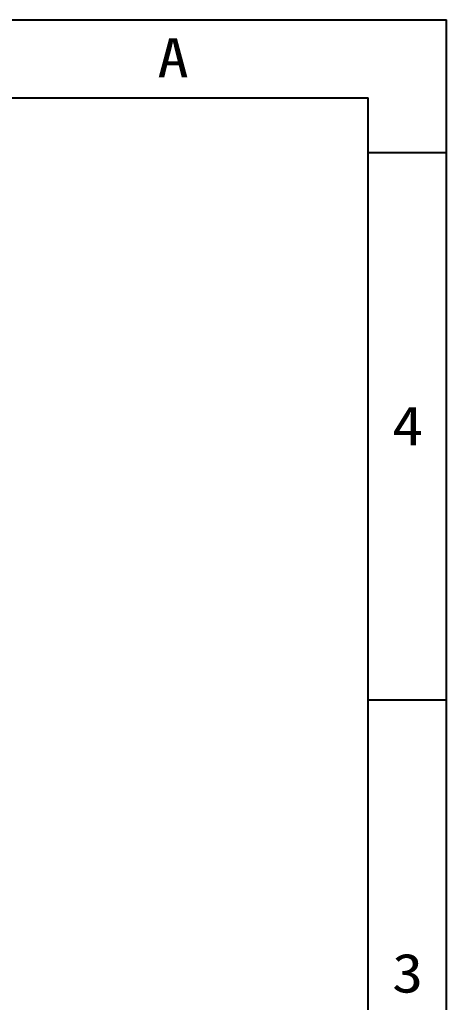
# Model space of a CAD drawing. Header units: millimetres. Extents: x 13 to 433, y 232 to 529.
# Drawn here: x 378 to 432.6, y 403.6 to 529.3 of the extents above; entities that cross this region are included whole.
import ezdxf
from ezdxf.enums import TextEntityAlignment as Align

# ---------------------------------------------------------------- set-up
doc = ezdxf.new("R2010")
doc.units = ezdxf.units.MM
doc.header["$MEASUREMENT"] = 0
doc.layers.get('0').update_dxf_attribs({"linetype": 'CONTINUOUS'})
doc.layers.add('dim', color=3, linetype='CONTINUOUS')
doc.styles.add('TEXTSTYLE_0', font='txt', dxfattribs={"width": 0.8})

# ---------------------------------------------------------------- blocks, each defined once
blk = doc.blocks.new('SUN_6HWZ35TKXU86YGHH1AY77V3D6FJ')
at = {"color": 7, "linetype": 'Continuous'}
for p, q in [((-420, 297), (0, 297)), ((0, 0), (0, 297)), ((-410, 287), (-10, 287)), ((-10, 10), (-10, 287)), ((-10, 280), (0, 280)), ((-10, 210), (0, 210))]:
    blk.add_line(p, q, dxfattribs=at)
at = {"color": 2, "style": 'TEXTSTYLE_0'}
for s, width, p, p2 in [('A', 0.858525, (-36.98, 289.63), (-32.98, 289.63)), ('4', 1.029662, (-6.95, 242.54), (-2.95, 242.54)), ('3', 1.029662, (-6.95, 172.54), (-2.95, 172.54))]:
    blk.add_text(s, height=5, dxfattribs=dict(at, width=width)).set_placement(p, p2, align=Align.FIT)

msp = doc.modelspace()

# ---------------------------------------------------------------- block references
at = {"layer": 'dim'}
msp.add_blockref('SUN_6HWZ35TKXU86YGHH1AY77V3D6FJ', (432.61, 232.33), dxfattribs=at)

doc.saveas('drawing.dxf')
